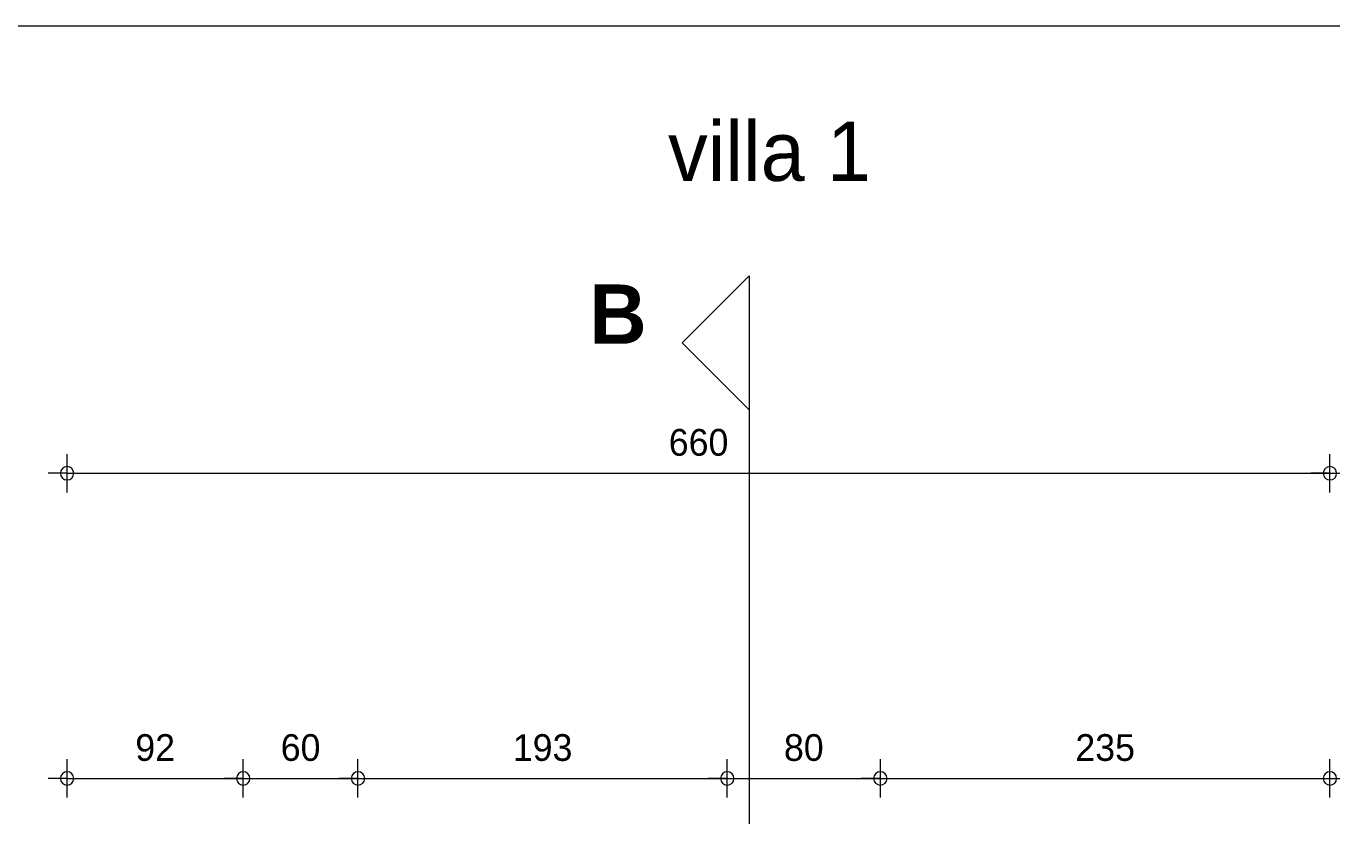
# Model space of a CAD drawing. Header units: metres. Extents: x 1.8 to 67.5, y -52.8 to -10.8.
# Drawn here: x 6.39 to 13.21, y -14.89 to -10.77 of the extents above; entities that cross this region are included whole.
import ezdxf
from ezdxf.enums import TextEntityAlignment as Align
from ezdxf.lldxf.tags import DXFTag

# ---------------------------------------------------------------- set-up
doc = ezdxf.new("R2010")
doc.units = ezdxf.units.M
doc.header["$MEASUREMENT"] = 0
for name, color, linetype in [('Calque commun', 7, 'Continuous'), ('Calque100', 7, 'Continuous'), ('Cotations', 7, 'Continuous'), ('Textes', 7, 'Continuous')]:
    doc.layers.add(name, color=color, linetype=linetype)
doc.styles.add('Century Gothic', font='GOTHICB.TTF', dxfattribs={"height": 0.31023})
doc.styles.add('Century Gothic10', font='GOTHIC.TTF', dxfattribs={"height": 0.310302})
doc.styles.add('Century Gothic11', font='GOTHIC.TTF', dxfattribs={"height": 0.139636})
tags = doc.linetypes.add('DASHDOT2', pattern=[0.5, 0.25, -0.125, 0, -0.125]).pattern_tags.tags
tags[10:11] = [DXFTag(74, 4), DXFTag(75, 0), DXFTag(340, '0'), DXFTag(46, 1.0), DXFTag(50, 0.0), DXFTag(44, 0.0), DXFTag(45, 0.0)]
tags[8:9] = [DXFTag(74, 4), DXFTag(75, 0), DXFTag(340, '0'), DXFTag(46, 1.0), DXFTag(50, 0.0), DXFTag(44, 0.0), DXFTag(45, 0.0)]
tags[6:7] = [DXFTag(74, 4), DXFTag(75, 0), DXFTag(340, '0'), DXFTag(46, 1.0), DXFTag(50, 0.0), DXFTag(44, 0.0), DXFTag(45, 0.0)]
tags[4:5] = [DXFTag(74, 4), DXFTag(75, 0), DXFTag(340, '0'), DXFTag(46, 1.0), DXFTag(50, 0.0), DXFTag(44, 0.0), DXFTag(45, 0.0)]

# ---------------------------------------------------------------- blocks, each defined once
blk = doc.blocks.new('new37')
at = {"layer": 'Calque commun', "color": 5, "linetype": 'Continuous', "lineweight": 9}
blk.add_arc((0, 0), 0.5, 0, 359.99941, dxfattribs=at)
blk = doc.blocks.new('new38')
at = {"layer": 'Calque commun', "color": 5, "linetype": 'Continuous', "lineweight": 9}
blk.add_arc((0, 0), 0.5, 0, 359.99941, dxfattribs=at)
blk = doc.blocks.new('DimLine53129')
at = {"layer": 'Calque commun', "color": 5, "linetype": 'Continuous', "lineweight": 9}
for p, q in [((7.5216, -14.7987), (7.5216, -14.5987)), ((8.1216, -14.7987), (8.1216, -14.5987)), ((7.5216, -14.6987), (7.4216, -14.6987)), ((7.5216, -14.6987), (8.1216, -14.6987)), ((8.1216, -14.6987), (8.2216, -14.6987))]:
    blk.add_line(p, q, dxfattribs=at)
at = {"layer": 'Calque commun', "color": 5, "linetype": 'Continuous', "lineweight": 9, "xscale": 0.07000000029802322, "yscale": 0.07000000029802322, "zscale": 0.07000000029802322}
for name, p in [('new37', (7.5216, -14.6987)), ('new38', (8.1216, -14.6987))]:
    blk.add_blockref(name, p, dxfattribs=at)
at = {"layer": 'Calque commun', "color": 5, "linetype": 'Continuous', "lineweight": 9, "style": 'Century Gothic11'}
blk.add_text('60', height=0.13964, dxfattribs=at).set_placement((7.8216, -14.6487), align=Align.BOTTOM_CENTER)
blk = doc.blocks.new('new39')
at = {"layer": 'Calque commun', "color": 5, "linetype": 'Continuous', "lineweight": 9}
blk.add_arc((0, 0), 0.5, 0, 359.99941, dxfattribs=at)
blk = doc.blocks.new('new40')
at = {"layer": 'Calque commun', "color": 5, "linetype": 'Continuous', "lineweight": 9}
blk.add_arc((0, 0), 0.5, 0, 359.99941, dxfattribs=at)
blk = doc.blocks.new('DimLine53137')
at = {"layer": 'Calque commun', "color": 5, "linetype": 'Continuous', "lineweight": 9}
for p, q in [((10.0516, -14.7987), (10.0516, -14.5987)), ((10.8516, -14.7987), (10.8516, -14.5987)), ((10.0516, -14.6987), (9.9516, -14.6987)), ((10.0516, -14.6987), (10.8516, -14.6987)), ((10.8516, -14.6987), (10.9516, -14.6987))]:
    blk.add_line(p, q, dxfattribs=at)
at = {"layer": 'Calque commun', "color": 5, "linetype": 'Continuous', "lineweight": 9, "xscale": 0.07000000029802322, "yscale": 0.07000000029802322, "zscale": 0.07000000029802322}
for name, p in [('new39', (10.0516, -14.6987)), ('new40', (10.8516, -14.6987))]:
    blk.add_blockref(name, p, dxfattribs=at)
at = {"layer": 'Calque commun', "color": 5, "linetype": 'Continuous', "lineweight": 9, "style": 'Century Gothic11'}
blk.add_text('80', height=0.13964, dxfattribs=at).set_placement((10.4516, -14.6487), align=Align.BOTTOM_CENTER)
blk = doc.blocks.new('new41')
at = {"layer": 'Calque commun', "color": 5, "linetype": 'Continuous', "lineweight": 9}
blk.add_arc((0, 0), 0.5, 0, 359.99941, dxfattribs=at)
blk = doc.blocks.new('new42')
at = {"layer": 'Calque commun', "color": 5, "linetype": 'Continuous', "lineweight": 9}
blk.add_arc((0, 0), 0.5, 0, 359.99941, dxfattribs=at)
blk = doc.blocks.new('DimLine53145')
at = {"layer": 'Calque commun', "color": 5, "linetype": 'Continuous', "lineweight": 9}
for p, q in [((6.6016, -14.7987), (6.6016, -14.5987)), ((7.5216, -14.7987), (7.5216, -14.5987)), ((6.6016, -14.6987), (6.5016, -14.6987)), ((6.6016, -14.6987), (7.5216, -14.6987)), ((7.5216, -14.6987), (7.6216, -14.6987))]:
    blk.add_line(p, q, dxfattribs=at)
at = {"layer": 'Calque commun', "color": 5, "linetype": 'Continuous', "lineweight": 9, "xscale": 0.07000000029802322, "yscale": 0.07000000029802322, "zscale": 0.07000000029802322}
for name, p in [('new41', (6.6016, -14.6987)), ('new42', (7.5216, -14.6987))]:
    blk.add_blockref(name, p, dxfattribs=at)
at = {"layer": 'Calque commun', "color": 5, "linetype": 'Continuous', "lineweight": 9, "style": 'Century Gothic11'}
blk.add_text('92', height=0.13964, dxfattribs=at).set_placement((7.0616, -14.6487), align=Align.BOTTOM_CENTER)
blk = doc.blocks.new('new43')
at = {"layer": 'Calque commun', "color": 5, "linetype": 'Continuous', "lineweight": 9}
blk.add_arc((0, 0), 0.5, 0, 359.99941, dxfattribs=at)
blk = doc.blocks.new('new44')
at = {"layer": 'Calque commun', "color": 5, "linetype": 'Continuous', "lineweight": 9}
blk.add_arc((0, 0), 0.5, 0, 359.99941, dxfattribs=at)
blk = doc.blocks.new('DimLine53153')
at = {"layer": 'Calque commun', "color": 5, "linetype": 'Continuous', "lineweight": 9}
for p, q in [((8.1216, -14.7987), (8.1216, -14.5987)), ((10.0516, -14.7987), (10.0516, -14.5987)), ((8.1216, -14.6987), (8.0216, -14.6987)), ((8.1216, -14.6987), (10.0516, -14.6987)), ((10.0516, -14.6987), (10.1516, -14.6987))]:
    blk.add_line(p, q, dxfattribs=at)
at = {"layer": 'Calque commun', "color": 5, "linetype": 'Continuous', "lineweight": 9, "xscale": 0.07000000029802322, "yscale": 0.07000000029802322, "zscale": 0.07000000029802322}
for name, p in [('new43', (8.1216, -14.6987)), ('new44', (10.0516, -14.6987))]:
    blk.add_blockref(name, p, dxfattribs=at)
at = {"layer": 'Calque commun', "color": 5, "linetype": 'Continuous', "lineweight": 9, "style": 'Century Gothic11'}
blk.add_text('193', height=0.13964, dxfattribs=at).set_placement((9.0866, -14.6487), align=Align.BOTTOM_CENTER)
blk = doc.blocks.new('new45')
at = {"layer": 'Calque commun', "color": 5, "linetype": 'Continuous', "lineweight": 9}
blk.add_arc((0, 0), 0.5, 0, 359.99941, dxfattribs=at)
blk = doc.blocks.new('new46')
at = {"layer": 'Calque commun', "color": 5, "linetype": 'Continuous', "lineweight": 9}
blk.add_arc((0, 0), 0.5, 0, 359.99941, dxfattribs=at)
blk = doc.blocks.new('DimLine53161')
at = {"layer": 'Calque commun', "color": 5, "linetype": 'Continuous', "lineweight": 9}
for p, q in [((10.8516, -14.7987), (10.8516, -14.5987)), ((13.2015, -14.7987), (13.2015, -14.5987)), ((10.8516, -14.6987), (10.7516, -14.6987)), ((10.8516, -14.6987), (13.2015, -14.6987)), ((13.2015, -14.6987), (13.3015, -14.6987))]:
    blk.add_line(p, q, dxfattribs=at)
at = {"layer": 'Calque commun', "color": 5, "linetype": 'Continuous', "lineweight": 9, "xscale": 0.07000000029802322, "yscale": 0.07000000029802322, "zscale": 0.07000000029802322}
for name, p in [('new45', (10.8516, -14.6987)), ('new46', (13.2015, -14.6987))]:
    blk.add_blockref(name, p, dxfattribs=at)
at = {"layer": 'Calque commun', "color": 5, "linetype": 'Continuous', "lineweight": 9, "style": 'Century Gothic11'}
blk.add_text('235', height=0.13964, dxfattribs=at).set_placement((12.0265, -14.6487), align=Align.BOTTOM_CENTER)
blk = doc.blocks.new('new129')
at = {"layer": 'Calque commun', "color": 5, "linetype": 'Continuous', "lineweight": 9}
blk.add_arc((0, 0), 0.5, 0, 359.99941, dxfattribs=at)
blk = doc.blocks.new('new130')
at = {"layer": 'Calque commun', "color": 5, "linetype": 'Continuous', "lineweight": 9}
blk.add_arc((0, 0), 0.5, 0, 359.99941, dxfattribs=at)
blk = doc.blocks.new('DimLine55577')
at = {"layer": 'Calque commun', "color": 5, "linetype": 'Continuous', "lineweight": 9}
for p, q in [((6.6016, -13.2034), (6.6016, -13.0034)), ((13.2015, -13.2034), (13.2015, -13.0034)), ((6.6016, -13.1034), (6.5016, -13.1034)), ((6.6016, -13.1034), (13.2015, -13.1034)), ((13.2015, -13.1034), (13.3015, -13.1034))]:
    blk.add_line(p, q, dxfattribs=at)
at = {"layer": 'Calque commun', "color": 5, "linetype": 'Continuous', "lineweight": 9, "xscale": 0.07000000029802322, "yscale": 0.07000000029802322, "zscale": 0.07000000029802322}
for name, p in [('new129', (6.6016, -13.1034)), ('new130', (13.2015, -13.1034))]:
    blk.add_blockref(name, p, dxfattribs=at)
at = {"layer": 'Calque commun', "color": 5, "linetype": 'Continuous', "lineweight": 9, "style": 'Century Gothic11'}
blk.add_text('660', height=0.13964, dxfattribs=at).set_placement((9.9016, -13.0534), align=Align.BOTTOM_CENTER)
blk = doc.blocks.new('new131')
at = {"layer": 'Calque commun', "color": 5, "linetype": 'Continuous', "lineweight": 9}
blk.add_arc((0, 0), 0.5, 0, 359.99941, dxfattribs=at)
blk = doc.blocks.new('new132')
at = {"layer": 'Calque commun', "color": 5, "linetype": 'Continuous', "lineweight": 9}
blk.add_arc((0, 0), 0.5, 0, 359.99941, dxfattribs=at)
blk = doc.blocks.new('DimLine55585')
at = {"layer": 'Calque commun', "color": 5, "linetype": 'Continuous', "lineweight": 9}
for p, q in [((13.2015, -13.2034), (13.2015, -13.0034)), ((19.4015, -13.2034), (19.4015, -13.0034)), ((13.2015, -13.1034), (13.1015, -13.1034)), ((13.2015, -13.1034), (19.4015, -13.1034)), ((19.4015, -13.1034), (19.5015, -13.1034))]:
    blk.add_line(p, q, dxfattribs=at)
at = {"layer": 'Calque commun', "color": 5, "linetype": 'Continuous', "lineweight": 9, "xscale": 0.07000000029802322, "yscale": 0.07000000029802322, "zscale": 0.07000000029802322}
for name, p in [('new131', (13.2015, -13.1034)), ('new132', (19.4015, -13.1034))]:
    blk.add_blockref(name, p, dxfattribs=at)
at = {"layer": 'Calque commun', "color": 5, "linetype": 'Continuous', "lineweight": 9, "style": 'Century Gothic11'}
blk.add_text('620', height=0.13964, dxfattribs=at).set_placement((16.3015, -13.0534), align=Align.BOTTOM_CENTER)
blk = doc.blocks.new('fleche08')
at = {"layer": 'Calque100', "color": 6, "linetype": 'Continuous', "lineweight": 18}
mesh = blk.add_polyface(dxfattribs=at)
corners = [(-0.35, -0.35), (0, 0), (0.35, -0.35)]
mesh.append_faces([[corners[k] for k in face] for face in [(0, 1, 2)]], dxfattribs={"color": 6})

msp = doc.modelspace()

# ---------------------------------------------------------------- linework, layer by layer
at = {"layer": 'Cotations', "color": 1, "linetype": 'DASHDOT2', "lineweight": 18, "flags": 128}
msp.add_lwpolyline([(10.1657, -12.0709), (10.1657, -26.6337), (10.1657, -26.6337)], dxfattribs=at)

# ---------------------------------------------------------------- block references
at = {"layer": 'Calque commun', "color": 0, "linetype": 'ByBlock', "lineweight": -2, "rotation": 90}
msp.add_blockref('fleche08', (9.8157, -12.4209), dxfattribs=at)
at = {"layer": 'Calque commun', "color": 5, "linetype": 'Continuous', "lineweight": 9}
for name in ['DimLine55577', 'DimLine55585', 'DimLine53145', 'DimLine53129', 'DimLine53153', 'DimLine53137', 'DimLine53161']:
    msp.add_blockref(name, (0, 0), dxfattribs=at)

# ---------------------------------------------------------------- texts
at = {"layer": 'Textes', "color": 5, "linetype": 'ByBlock', "lineweight": -2, "style": 'Century Gothic10'}
msp.add_text('villa 1', height=0.3103, dxfattribs=at).set_placement((9.7421, -11.6681), align=Align.BOTTOM_LEFT)
at = {"layer": 'Textes', "color": 5, "linetype": 'ByBlock', "lineweight": -2, "style": 'Century Gothic'}
msp.add_text('B', height=0.3102, dxfattribs=at).set_placement((9.3307, -12.1165), align=Align.TOP_LEFT)

# ---------------------------------------------------------------- meshes
at = {"layer": 'Calque commun', "color": 7, "linetype": 'Continuous', "lineweight": 9}
mesh = msp.add_polyface(dxfattribs=at)
corners = [(61.7636, -10.7659), (1.7636, -10.7659), (1.7636, -52.7659), (61.7636, -52.7659)]
mesh.append_faces([[corners[k] for k in face] for face in [(0, 1, 2, 3)]], dxfattribs={"color": 7})

doc.saveas('drawing.dxf')
